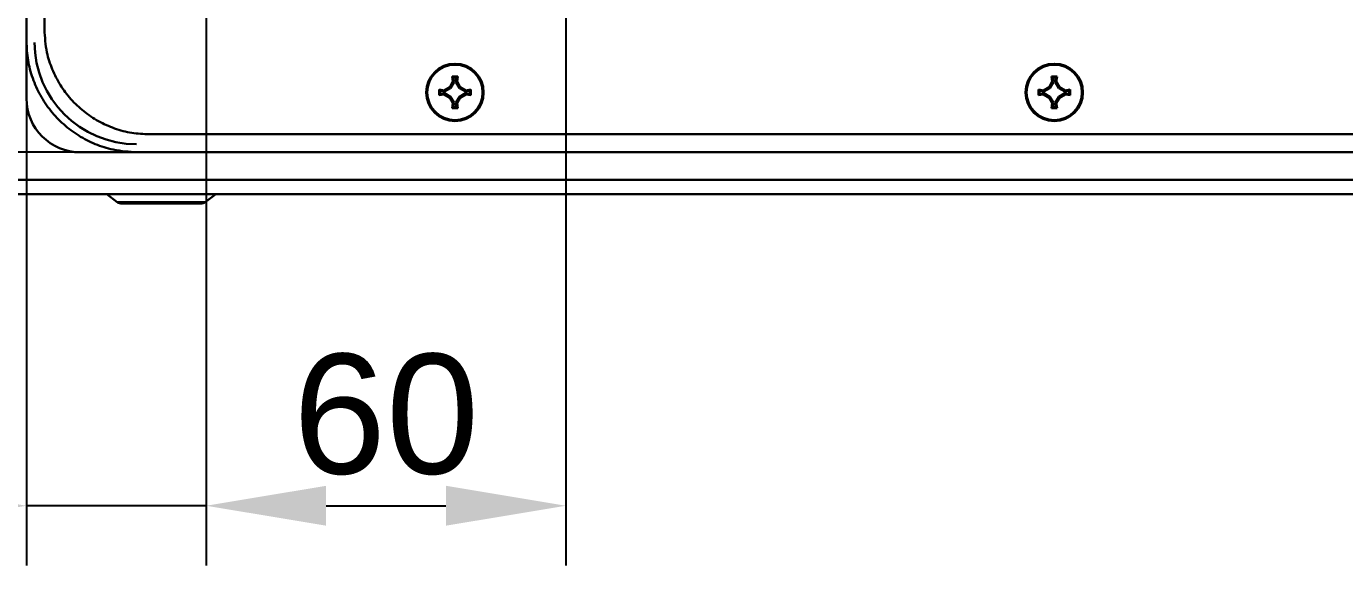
# Model space of a CAD drawing. Header units: millimetres. Extents: x 0 to 53000, y -591 to 24400.
# Drawn here: x 20801.9 to 21021.9, y 1861 to 1951 of the extents above; entities that cross this region are included whole.
import ezdxf

# ---------------------------------------------------------------- set-up
doc = ezdxf.new("R2010")
doc.units = ezdxf.units.MM
doc.layers.add('Основная', color=7, linetype='Continuous', lineweight=30)
doc.layers.add('размеры', color=3, linetype='Continuous')
doc.styles.get("Standard").update_dxf_attribs({"font": 'arial.ttf'})
doc.dimstyles.new('ISO2', dxfattribs={"dimtxt": 20, "dimasz": 20, "dimexe": 10, "dimexo": 5, "dimgap": 5, "dimtad": 1, "dimdec": 4, "dimdsep": 46, "dimlunit": 6, "dimtxsty": 'Standard', "dimcen": 20, "dimadec": 0, "dimazin": 0, "dimtfac": 1, "dimtdec": 4, "dimtmove": 0, "dimatfit": 3, "dimfxl": 1, "dimtolj": 1, "dimtzin": 0, "dimarcsym": 0})

# ---------------------------------------------------------------- blocks, each defined once
blk = doc.blocks.new('*D242')
at = {"layer": 'Defpoints', "color": 0, "transparency": 16777216}
for p in [(20861.91, 2006.5), (20722.04, 1930), (20861.91, 1930)]:
    blk.add_point(p, dxfattribs=at)
at = {"layer": 'размеры', "color": 0, "lineweight": -2, "transparency": 16777216}
for p, q in [((20856.91, 2006.5), (20712.04, 2006.5)), ((20722.04, 1986.5), (20722.04, 1950)), ((20856.91, 1930), (20712.04, 1930))]:
    blk.add_line(p, q, dxfattribs=at)
at = {"layer": 'размеры', "color": 0, "transparency": 16777216}
for points in [[(20718.7, 1986.5), (20725.37, 1986.5), (20722.04, 2006.5)], [(20718.7, 1950), (20725.37, 1950), (20722.04, 1930)]]:
    blk.add_solid(points, dxfattribs=at)
at = {"layer": 'размеры', "color": 0, "transparency": 16777216, "insert": (20705.02, 1968.25), "char_height": 20, "attachment_point": 5, "rotation": 90}
blk.add_mtext('\\A1;76,5', dxfattribs=at)
blk = doc.blocks.new('*D262')
at = {"layer": 'Defpoints', "color": 0, "transparency": 16777216}
for p in [(20831.91, 2006.5), (20891.91, 2006.5), (20891.91, 1871)]:
    blk.add_point(p, dxfattribs=at)
at = {"layer": 'размеры', "color": 0, "lineweight": -2, "transparency": 16777216}
for p, q in [((20831.91, 2001.5), (20831.91, 1861)), ((20891.91, 2001.5), (20891.91, 1861)), ((20851.91, 1871), (20871.91, 1871))]:
    blk.add_line(p, q, dxfattribs=at)
at = {"layer": 'размеры', "color": 0, "transparency": 16777216}
for points in [[(20851.91, 1874.33), (20851.91, 1867.67), (20831.91, 1871)], [(20871.91, 1874.33), (20871.91, 1867.67), (20891.91, 1871)]]:
    blk.add_solid(points, dxfattribs=at)
at = {"layer": 'размеры', "color": 0, "transparency": 16777216, "insert": (20861.91, 1886.21), "char_height": 20, "attachment_point": 5}
blk.add_mtext('\\A1;60', dxfattribs=at)
blk = doc.blocks.new('*D263')
at = {"layer": 'Defpoints', "color": 0, "transparency": 16777216}
for p in [(20801.91, 2006.5), (20831.91, 2006.5), (20801.91, 1871)]:
    blk.add_point(p, dxfattribs=at)
at = {"layer": 'размеры', "color": 0, "lineweight": -2, "transparency": 16777216}
for p, q in [((20801.91, 2001.5), (20801.91, 1861)), ((20831.91, 2001.5), (20831.91, 1861)), ((20781.91, 1871), (20723.34, 1871)), ((20831.91, 1871), (20801.91, 1871)), ((20851.91, 1871), (20871.91, 1871))]:
    blk.add_line(p, q, dxfattribs=at)
at = {"layer": 'размеры', "color": 0, "transparency": 16777216}
for points in [[(20781.91, 1874.33), (20781.91, 1867.67), (20801.91, 1871)], [(20851.91, 1874.33), (20851.91, 1867.67), (20831.91, 1871)]]:
    blk.add_solid(points, dxfattribs=at)
at = {"layer": 'размеры', "color": 0, "transparency": 16777216, "insert": (20742.63, 1886.22), "char_height": 20, "attachment_point": 5}
blk.add_mtext('\\A1;30', dxfattribs=at)
blk = doc.blocks.new('*D264')
at = {"layer": 'Defpoints', "color": 0, "transparency": 16777216}
for p in [(20861.91, 2083), (20763.11, 2046.5), (20861.91, 2046.5)]:
    blk.add_point(p, dxfattribs=at)
at = {"layer": 'размеры', "color": 0, "lineweight": -2, "transparency": 16777216}
for p, q in [((20763.11, 2103), (20763.11, 2123)), ((20856.91, 2083), (20753.11, 2083)), ((20763.11, 2083), (20763.11, 2046.5)), ((20856.91, 2046.5), (20753.11, 2046.5)), ((20763.11, 2026.5), (20763.11, 1944.42))]:
    blk.add_line(p, q, dxfattribs=at)
at = {"layer": 'размеры', "color": 0, "transparency": 16777216}
for points in [[(20759.77, 2103), (20766.44, 2103), (20763.11, 2083)], [(20759.77, 2026.5), (20766.44, 2026.5), (20763.11, 2046.5)]]:
    blk.add_solid(points, dxfattribs=at)
at = {"layer": 'размеры', "color": 0, "transparency": 16777216, "insert": (20746.09, 1975.46), "char_height": 20, "attachment_point": 5, "rotation": 90}
blk.add_mtext('\\A1;36,5', dxfattribs=at)

msp = doc.modelspace()

# ---------------------------------------------------------------- linework, layer by layer
at = {"layer": 'Основная', "linetype": 'Continuous'}
for p, q in [((20801.91088, 2064.50332), (20801.91088, 1948.50331)), ((20804.91087, 1950.50332), (20804.91087, 2062.50331)), ((20801.91088, 1948.50331), (20801.91088, 1939.00331)), ((20872.92123, 1942.66203), (20873.41087, 1942.66337)), ((20873.07056, 1941.80008), (20872.92123, 1942.66203)), ((20873.12729, 1942.49311), (20872.92123, 1942.66203)), ((20873.12729, 1942.49311), (20873.27254, 1941.76684)), ((20873.69445, 1942.49311), (20873.12729, 1942.49311)), ((20873.41087, 1942.66337), (20873.90052, 1942.66203)), ((20873.54921, 1941.76684), (20873.69445, 1942.49311)), ((20873.69445, 1942.49311), (20873.90052, 1942.66203)), ((20873.90052, 1942.66203), (20873.75118, 1941.80008)), ((20972.92123, 1942.66203), (20973.41087, 1942.66337)), ((20973.07057, 1941.80008), (20972.92123, 1942.66203)), ((20973.12729, 1942.49311), (20972.92123, 1942.66203)), ((20973.12729, 1942.49311), (20973.27254, 1941.76684)), ((20973.69446, 1942.49311), (20973.12729, 1942.49311)), ((20973.41087, 1942.66337), (20973.90052, 1942.66203)), ((20973.54921, 1941.76684), (20973.69446, 1942.49311)), ((20973.69446, 1942.49311), (20973.90052, 1942.66203)), ((20973.90052, 1942.66203), (20973.75118, 1941.80008)), ((20870.75216, 1940.49296), (20871.61412, 1940.34362)), ((20870.75216, 1939.51367), (20870.75216, 1940.49296)), ((20870.92108, 1940.2869), (20870.75216, 1940.49296)), ((20871.64735, 1940.14165), (20870.92108, 1940.2869)), ((20870.92108, 1940.2869), (20870.92108, 1939.71973)), ((20871.61412, 1940.34362), (20872.53011, 1940.88408)), ((20871.64735, 1940.14165), (20871.61412, 1940.34362)), ((20872.67767, 1940.73651), (20871.64735, 1940.14165)), ((20872.53011, 1940.88408), (20873.07056, 1941.80008)), ((20872.67767, 1940.73651), (20872.53011, 1940.88408)), ((20873.27254, 1941.76684), (20872.67767, 1940.73651)), ((20873.27254, 1941.76684), (20873.07056, 1941.80008)), ((20873.54921, 1941.76684), (20873.75118, 1941.80008)), ((20874.14407, 1940.73651), (20873.54921, 1941.76684)), ((20873.75118, 1941.80008), (20874.29163, 1940.88408)), ((20874.29163, 1940.88408), (20874.14407, 1940.73651)), ((20875.17439, 1940.14165), (20874.14407, 1940.73651)), ((20874.29163, 1940.88408), (20875.20764, 1940.34362)), ((20875.20764, 1940.34362), (20875.17439, 1940.14165)), ((20875.90066, 1940.2869), (20875.17439, 1940.14165)), ((20875.20764, 1940.34362), (20876.06959, 1940.49296)), ((20876.06959, 1940.49296), (20875.90066, 1940.2869)), ((20875.90066, 1939.71973), (20875.90066, 1940.2869)), ((20876.06959, 1940.49296), (20876.06959, 1939.51367)), ((20970.75215, 1940.49296), (20971.61411, 1940.34362)), ((20970.75215, 1939.51367), (20970.75215, 1940.49296)), ((20970.92108, 1940.2869), (20970.75215, 1940.49296)), ((20971.64735, 1940.14165), (20970.92108, 1940.2869)), ((20970.92108, 1940.2869), (20970.92108, 1939.71973)), ((20971.61411, 1940.34362), (20972.53011, 1940.88408)), ((20971.64735, 1940.14165), (20971.61411, 1940.34362)), ((20972.67768, 1940.73651), (20971.64735, 1940.14165)), ((20972.53011, 1940.88408), (20973.07057, 1941.80008)), ((20972.67768, 1940.73651), (20972.53011, 1940.88408)), ((20973.27254, 1941.76684), (20972.67768, 1940.73651)), ((20973.27254, 1941.76684), (20973.07057, 1941.80008)), ((20973.54921, 1941.76684), (20973.75118, 1941.80008)), ((20974.14407, 1940.73651), (20973.54921, 1941.76684)), ((20973.75118, 1941.80008), (20974.29164, 1940.88408)), ((20974.29164, 1940.88408), (20974.14407, 1940.73651)), ((20975.17439, 1940.14165), (20974.14407, 1940.73651)), ((20974.29164, 1940.88408), (20975.20763, 1940.34362)), ((20975.20763, 1940.34362), (20975.17439, 1940.14165)), ((20975.90066, 1940.2869), (20975.17439, 1940.14165)), ((20975.20763, 1940.34362), (20976.06959, 1940.49296)), ((20976.06959, 1940.49296), (20975.90066, 1940.2869)), ((20975.90066, 1939.71973), (20975.90066, 1940.2869)), ((20976.06959, 1940.49296), (20976.06959, 1939.51367)), ((20870.75216, 1939.51367), (20870.92108, 1939.71973)), ((20871.61412, 1939.663), (20870.75216, 1939.51367)), ((20870.92108, 1939.71973), (20871.64735, 1939.86498)), ((20871.61412, 1939.663), (20871.64735, 1939.86498)), ((20872.53011, 1939.12255), (20871.61412, 1939.663)), ((20871.64735, 1939.86498), (20872.67767, 1939.27012)), ((20872.53011, 1939.12255), (20872.67767, 1939.27012)), ((20873.07056, 1938.20656), (20872.53011, 1939.12255)), ((20872.67767, 1939.27012), (20873.27254, 1938.23979)), ((20872.92123, 1937.3446), (20873.07056, 1938.20656)), ((20873.27254, 1938.23979), (20873.07056, 1938.20656)), ((20873.27254, 1938.23979), (20873.12729, 1937.51353)), ((20873.54921, 1938.23979), (20874.14407, 1939.27012)), ((20873.54921, 1938.23979), (20873.75118, 1938.20656)), ((20873.69445, 1937.51353), (20873.54921, 1938.23979)), ((20874.29163, 1939.12255), (20873.75118, 1938.20656)), ((20873.75118, 1938.20656), (20873.90052, 1937.3446)), ((20874.14407, 1939.27012), (20875.17439, 1939.86498)), ((20874.14407, 1939.27012), (20874.29163, 1939.12255)), ((20875.20764, 1939.663), (20874.29163, 1939.12255)), ((20875.17439, 1939.86498), (20875.20764, 1939.663)), ((20875.17439, 1939.86498), (20875.90066, 1939.71973)), ((20876.06959, 1939.51367), (20875.20764, 1939.663)), ((20875.90066, 1939.71973), (20876.06959, 1939.51367)), ((20970.75215, 1939.51367), (20970.92108, 1939.71973)), ((20971.61411, 1939.663), (20970.75215, 1939.51367)), ((20970.92108, 1939.71973), (20971.64735, 1939.86498)), ((20971.61411, 1939.663), (20971.64735, 1939.86498)), ((20972.53011, 1939.12255), (20971.61411, 1939.663)), ((20971.64735, 1939.86498), (20972.67768, 1939.27012)), ((20972.53011, 1939.12255), (20972.67768, 1939.27012)), ((20973.07057, 1938.20656), (20972.53011, 1939.12255)), ((20972.67768, 1939.27012), (20973.27254, 1938.23979)), ((20972.92123, 1937.3446), (20973.07057, 1938.20656)), ((20973.27254, 1938.23979), (20973.07057, 1938.20656)), ((20973.27254, 1938.23979), (20973.12729, 1937.51353)), ((20973.54921, 1938.23979), (20974.14407, 1939.27012)), ((20973.54921, 1938.23979), (20973.75118, 1938.20656)), ((20973.69446, 1937.51353), (20973.54921, 1938.23979)), ((20974.29164, 1939.12255), (20973.75118, 1938.20656)), ((20973.75118, 1938.20656), (20973.90052, 1937.3446)), ((20974.14407, 1939.27012), (20975.17439, 1939.86498)), ((20974.14407, 1939.27012), (20974.29164, 1939.12255)), ((20975.20763, 1939.663), (20974.29164, 1939.12255)), ((20975.17439, 1939.86498), (20975.20763, 1939.663)), ((20975.17439, 1939.86498), (20975.90066, 1939.71973)), ((20976.06959, 1939.51367), (20975.20763, 1939.663)), ((20975.90066, 1939.71973), (20976.06959, 1939.51367)), ((20873.12729, 1937.51353), (20872.92123, 1937.3446)), ((20873.41087, 1937.34326), (20872.92123, 1937.3446)), ((20873.12729, 1937.51353), (20873.69445, 1937.51353)), ((20873.90052, 1937.3446), (20873.41087, 1937.34326)), ((20873.90052, 1937.3446), (20873.69445, 1937.51353)), ((20973.12729, 1937.51353), (20972.92123, 1937.3446)), ((20973.41087, 1937.34326), (20972.92123, 1937.3446)), ((20973.12729, 1937.51353), (20973.69446, 1937.51353)), ((20973.90052, 1937.3446), (20973.41087, 1937.34326)), ((20973.90052, 1937.3446), (20973.69446, 1937.51353)), ((21324.41086, 1933.00332), (20822.41089, 1933.00332)), ((20820.41088, 1930.00331), (20810.91088, 1930.00331)), ((20820.41088, 1930.00331), (21326.41086, 1930.00331)), ((20777.11088, 1925.40331), (21370.96087, 1925.40331)), ((20776.51087, 1923.00331), (21370.62195, 1923.00331)), ((20815.3233, 1923.00331), (20817.0642, 1921.69763)), ((20831.75753, 1921.69763), (20833.49845, 1923.00331)), ((20817.0642, 1921.69763), (20824.41088, 1921.69763)), ((20824.41088, 1921.69763), (20831.75753, 1921.69763))]:
    msp.add_line(p, q, dxfattribs=at)
for centre, radius in [((20873.41087, 1940.00331), 4.78654), ((20873.41087, 1940.00331), 4.62169), ((20973.41087, 1940.00331), 4.78654), ((20973.41087, 1940.00331), 4.62169)]:
    msp.add_circle(centre, radius, dxfattribs=at)
for centre, radius, start, end in [((20820.26087, 1948.35331), 17, 180, 270), ((20810.91087, 1939.00331), 9, 180, 270), ((20817.84421, 1922.73763), 1.3, 233.1301024, 270), ((20830.97754, 1922.73763), 1.3, 270, 306.8698976)]:
    msp.add_arc(centre, radius, start, end, dxfattribs=at)
for points, knots in [([(20822.41089, 1933.00332), (20821.42597, 1933.05258), (20819.45609, 1933.15112), (20816.58329, 1933.91762), (20813.87979, 1935.13027), (20811.41558, 1936.78046), (20809.27192, 1938.82428), (20807.49201, 1941.19244), (20806.15342, 1943.83009), (20805.13439, 1946.94272), (20804.99172, 1949.21546), (20804.91087, 1950.50332)], [0, 0, 0, 0, 0.107525323, 0.215054474, 0.3225933, 0.430138896, 0.537481457, 0.644827166, 0.752206263, 0.859585993, 1, 1, 1, 1]), ([(20801.91088, 1948.50331), (20801.96293, 1947.46183), (20802.06703, 1945.37886), (20802.87715, 1942.34133), (20804.16043, 1939.48383), (20805.90546, 1936.8776), (20808.06853, 1934.60926), (20810.57489, 1932.72845), (20813.36241, 1931.3145), (20816.64986, 1930.23965), (20819.05022, 1930.08881), (20820.41088, 1930.00331)], [0, 0, 0, 0, 0.107554782, 0.215111313, 0.322638618, 0.430178054, 0.537683067, 0.645197176, 0.752431189, 0.859664484, 1, 1, 1, 1]), ([(20817.84422, 1921.43763), (20817.93193, 1921.43763), (20818.06685, 1921.43763), (20818.88571, 1921.43763), (20819.73322, 1921.43763), (20820.78524, 1921.43763), (20822.31406, 1921.43763), (20823.58481, 1921.43763), (20824.41088, 1921.43763)], [0, 0, 0, 0, 0.239455909, 0.368358845, 0.499999016, 0.631639187, 0.760542123, 1, 1, 1, 1]), ([(20824.41088, 1921.43763), (20825.23693, 1921.43763), (20826.50768, 1921.43763), (20828.03651, 1921.43763), (20829.08854, 1921.43763), (20829.93603, 1921.43763), (20830.75488, 1921.43763), (20830.88982, 1921.43763), (20830.97753, 1921.43763)], [0, 0, 0, 0, 0.2394566391, 0.3683609633, 0.5000012367, 0.6316405959, 0.7605436326, 1, 1, 1, 1])]:
    msp.add_open_spline(points, degree=3, knots=knots, dxfattribs=at)

# ---------------------------------------------------------------- dimensions: what is measured, and where the dimension line sits
at = {"layer": 'размеры'}
for base, p1, p2, picture, middle in [((20763.1081, 2046.50331), (20861.91088, 2083.00332), (20861.91088, 2046.50331), '*D264', (20746.089, 1975.45966)), ((20722.0382, 1930.00331), (20861.91088, 2006.50331), (20861.91088, 1930.00331), '*D242', (20705.0191, 1968.25331))]:
    dim = msp.add_linear_dim(base=base, p1=p1, p2=p2, angle=90, dimstyle='ISO2', dxfattribs=at)
    dim.commit()
    dim.dimension.update_dxf_attribs({"geometry": picture, "text_midpoint": middle})
for base, p2, picture, middle in [((20801.91088, 1871), (20801.91088, 2006.50331), '*D263', (20742.62712, 1886.21828)), ((20891.91088, 1871), (20891.91088, 2006.50331), '*D262', (20861.91088, 1886.21146))]:
    dim = msp.add_linear_dim(base=base, p1=(20831.91088, 2006.50331), p2=p2, dimstyle='ISO2', dxfattribs=at)
    dim.commit()
    dim.dimension.update_dxf_attribs({"geometry": picture, "text_midpoint": middle})

doc.saveas('drawing.dxf')
